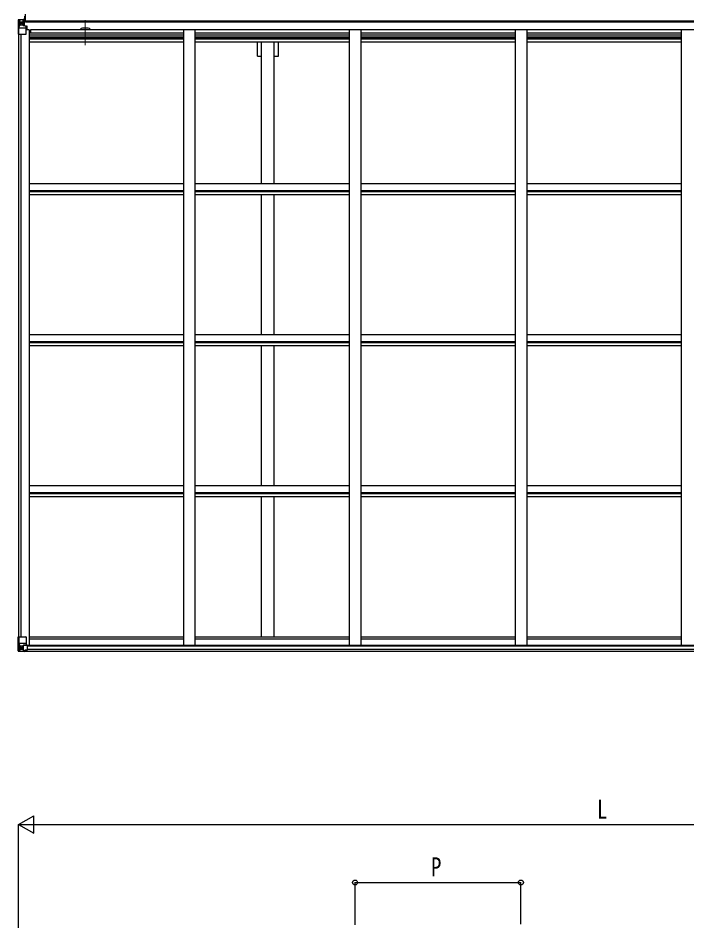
# Model space of a CAD drawing. Units: millimetres, scale not verified. Extents: x -10512 to 10512, y -7425 to 7425.
# Drawn here: x -2028 to 858, y -86 to 3840 of the extents above; entities that cross this region are included whole.
import ezdxf
from ezdxf.enums import TextEntityAlignment as Align

# ---------------------------------------------------------------- set-up
doc = ezdxf.new("R2010")
doc.units = ezdxf.units.MM
doc.header["$LTSCALE"] = 30
doc.layers.add('0-1_OUTLINE', color=9, linetype='Continuous', lineweight=18)
for name, color, linetype in [('0-5_YKK_13', 4, 'Continuous'), ('0-6_YKK_A1', 4, 'Continuous'), ('0-7_YKK_D', 6, 'Continuous')]:
    doc.layers.add(name, color=color, linetype=linetype)
doc.styles.add('ＭＳ ゴシック', font='')
doc.styles.get('ＭＳ ゴシック').set_extended_font_data('MS Gothic')

msp = doc.modelspace()

# ---------------------------------------------------------------- linework, layer by layer
at = {"layer": '0-1_OUTLINE'}
msp.add_line((-1738.29, 3831.9), (-1738.29, 3723.13), dxfattribs=at)
at = {"layer": '0-5_YKK_13'}
for p, q in [((-1998.79, 3831.69), (-1998.79, 3848.69)), ((-1997.29, 3831.69), (-1997.29, 3848.69)), ((-1996.29, 3831.69), (-1996.29, 3848.69)), ((-2027.79, 3832.13), (-2027.79, 3832.1)), ((-2026.85, 3833.14), (-2026.85, 3833.14)), ((-2026.85, 3833.09), (-2026.85, 3833.13)), ((-2017.88, 3833.52), (-2025.81, 3833.05)), ((-2024.95, 3832.08), (-2024.95, 3832.01)), ((-2024.95, 3771.42), (-2024.95, 3832.01)), ((-2024.4, 3798.31), (-2020.26, 3810.39)), ((-2020.98, 3828.63), (-2023.71, 3832.3)), ((-2020.12, 3825.13), (-2017.79, 3825.19)), ((-2020.12, 3811.66), (-2020.12, 3825.13)), ((-2017.79, 3811.62), (-2020.12, 3811.66)), ((-2005.79, 3834.31), (-2017.79, 3833.53)), ((-2017.79, 3825.18), (-2005.79, 3825.18)), ((-2017.79, 3811.62), (-2005.79, 3811.62)), ((-2017.79, 3811.62), (-2017.79, 3811.62)), ((-2012.31, 3817.98), (-2012.31, 3817.02)), ((-2006.79, 3825.18), (-2005.79, 3825.18)), ((-1999.29, 3834.82), (-2005.79, 3834.42)), ((-2005.79, 3808.33), (-2005.79, 3834.42)), ((-2005.79, 3833.54), (-1999.29, 3833.94)), ((-2004.29, 3828.72), (-2005.79, 3828.72)), ((-2004.29, 3825.18), (-2005.79, 3825.18)), ((-2004.29, 3811.62), (-2005.79, 3811.62)), ((-1999.29, 3833.01), (-2004.29, 3832.92)), ((-2003.79, 3828.36), (-2004.29, 3828.36)), ((-2000.29, 3823.43), (-2004.29, 3823.43)), ((-2000.29, 3815.22), (-2004.29, 3815.22)), ((-2004.18, 3827.06), (-2000.29, 3827.06)), ((-2003.8, 3827.26), (-2003.8, 3827.43)), ((-2003.8, 3827.43), (-2003.79, 3827.43)), ((-2003.79, 3829.38), (-2003.79, 3827.43)), ((-1996.29, 3829.38), (-2003.79, 3829.38)), ((-1996.29, 3829.36), (-2003.79, 3829.36)), ((-2003.79, 3828.36), (-1996.29, 3828.36)), ((-1996.29, 3827.49), (-2003.79, 3827.43)), ((-2000.29, 3807.32), (-2000.29, 3827.29)), ((-1999.29, 3833.94), (-1999.29, 3834.82)), ((-1999.29, 3833.42), (-1999.29, 3833.94)), ((-1999.29, 3833.42), (-1999.29, 3833.01)), ((-1999.29, 3833.01), (-1999.29, 3832.19)), ((-1998.79, 3832.94), (-1996.29, 3832.94)), ((-1998.79, 3832.72), (-1996.29, 3832.72)), ((-1998.79, 3831.69), (-1996.29, 3831.69)), ((-2024.95, 3771.42), (-1994.79, 3771.42)), ((-2024.4, 3798.31), (-2017.79, 3798.09)), ((-2017.79, 3798.09), (-1993.79, 3798.09)), ((-2004.97, 3808.07), (-1994.62, 3806.42)), ((-2004.97, 3807.43), (-2004.97, 3808.07)), ((-1994.62, 3805.78), (-2004.97, 3807.43)), ((-1994.62, 3806.42), (-1994.62, 3805.78)), ((-1994.34, 3806.34), (-1990.29, 3806.3)), ((-1993.79, 3772.42), (-1993.79, 3805.52)), ((-1989.29, 3794.42), (-1993.79, 3794.42)), ((-1989.29, 3806.29), (-1990.29, 3806.3)), ((-1990.29, 3804.57), (-1989.29, 3804.57)), ((-1989.29, 3790.08), (-1989.29, 3806.29)), ((-2027.79, 1169.78), (-1994.79, 1169.78)), ((-2027.79, 1109.07), (-2027.79, 1169.78)), ((-2024.95, 1169.78), (-2024.95, 1109.2)), ((-2024.4, 1142.9), (-2017.79, 1143.12)), ((-2024.4, 1142.9), (-2020.26, 1130.82)), ((-2017.79, 1143.12), (-1993.79, 1143.12)), ((-1993.79, 1168.78), (-1993.79, 1135.69)), ((-2026.85, 1108.12), (-2026.85, 1108.07)), ((-2017.88, 1107.69), (-2025.81, 1108.16)), ((-2024.95, 1109.13), (-2024.95, 1109.2)), ((-2020.98, 1112.57), (-2023.71, 1108.91)), ((-2017.79, 1129.58), (-2020.12, 1129.55)), ((-2020.12, 1129.55), (-2020.12, 1116.08)), ((-2020.12, 1116.08), (-2017.79, 1116.02)), ((-2017.79, 1129.58), (-2017.79, 1129.58)), ((-2005.79, 1129.58), (-2017.79, 1129.58)), ((-2017.79, 1116.03), (-2005.79, 1116.03)), ((-2005.79, 1106.9), (-2017.79, 1107.68)), ((-2013.27, 1123.22), (-2013.27, 1124.18)), ((-2005.79, 1133.57), (-1999.29, 1133.57)), ((-2005.79, 1133.57), (-2005.79, 1106.78)), ((-1994.62, 1135.43), (-2004.97, 1133.77)), ((-2004.97, 1133.77), (-2004.97, 1133.57)), ((-2002.27, 1133.57), (-1994.62, 1134.79)), ((-1999.29, 1133.57), (-1990.29, 1133.54)), ((-1999.29, 1106.39), (-1999.29, 1112.33)), ((-1990.29, 1111.76), (-1999.29, 1111.7)), ((-1994.62, 1134.79), (-1994.62, 1135.43)), ((-1989.29, 1132.63), (-1989.29, 1112.47))]:
    msp.add_line(p, q, dxfattribs=at)
for points in [[(-2027.79, 3832.1), (-2027.79, 3771.42), (-2024.95, 3771.42)], [(-2026.85, 3833.14), (-2017.79, 3833.69), (-2005.79, 3834.42)], [(-2014.23, 3818.94), (-2015.19, 3818.94), (-2015.19, 3819.9), (-2014.23, 3819.9)], [(-2013.27, 3820.86), (-2013.27, 3821.82), (-2012.31, 3821.82), (-2012.31, 3820.86)], [(-2012.31, 3817.02), (-2013.27, 3817.02), (-2013.27, 3817.98)], [(-2011.35, 3819.9), (-2010.39, 3819.9), (-2010.39, 3818.94), (-2011.35, 3818.94)], [(-1999.29, 3833.42), (-2004.29, 3833.42), (-2004.29, 3807.96)], [(-1996.29, 3827.33), (-2003.79, 3827.26), (-2003.8, 3827.26)], [(-1990.29, 3806.3), (-1990.29, 3804.57), (-1993.79, 3804.55)], [(-2026.85, 1108.07), (-2017.79, 1107.52), (-1999.29, 1106.39)], [(-2014.23, 1121.3), (-2015.19, 1121.3), (-2015.19, 1122.26), (-2014.23, 1122.26)], [(-2013.27, 1124.18), (-2012.31, 1124.18), (-2012.31, 1123.22)], [(-2012.31, 1120.34), (-2012.31, 1119.38), (-2013.27, 1119.38), (-2013.27, 1120.34)], [(-2011.35, 1122.26), (-2010.39, 1122.26), (-2010.39, 1121.3), (-2011.35, 1121.3)], [(-1989.29, 1112.47), (-1989.3, 1112.37), (-1999.29, 1112.33)]]:
    msp.add_lwpolyline(points, dxfattribs=at)
for centre in [(-2012.79, 3819.42), (-2012.79, 1121.78)]:
    msp.add_circle(centre, 5.3, dxfattribs=at)
for centre, radius, start, end in [((-2026.79, 3832.14), 1, 93.50017, 180.00079), ((-2026.79, 3832.13), 0.999, 93.4424, 179.95083), ((-2026.79, 3832.09), 0.999, 93.4424, 179.95083), ((-2025.64, 3845.74), 12.7, 269.24466, 275.10311), ((-2023.67, 3832.13), 1.28, 131.17831, 182.45895), ((-2014.23, 3820.86), 0.96, 270, 0), ((-2014.23, 3817.98), 0.96, 0, 90), ((-2011.35, 3820.86), 0.96, 180, 270), ((-2011.35, 3817.98), 0.96, 90, 180), ((-2004.86, 3809), 0.937, 182.32209, 263.26766), ((-2003.79, 3829.88), 0.5, 179.99802, 269.99691), ((-2003.79, 3829.86), 0.5, 180.00109, 270.00109), ((-2003.79, 3826.93), 0.5, 90.52895, 180.04464), ((-2003.78, 3826.75), 0.513, 91.88028, 181.04707), ((-2004.86, 3808.37), 0.937, 182.32209, 263.26766), ((-1994.79, 3772.42), 1, 270, 0), ((-1994.73, 3805.48), 0.937, 2.32209, 83.26766), ((-1994.73, 3804.85), 0.937, 2.32209, 83.26766), ((-1994.79, 1168.78), 1, 0, 90), ((-2026.79, 1109.11), 0.999, 180.04917, 266.5576), ((-2026.79, 1109.08), 0.999, 180.04917, 266.5576), ((-2026.79, 1109.07), 1, 179.99921, 266.49983), ((-2025.64, 1095.46), 12.7, 84.89689, 90.75534), ((-2023.67, 1109.08), 1.28, 177.54105, 228.82169), ((-2014.23, 1123.22), 0.96, 270, 0), ((-2014.23, 1120.34), 0.96, 0, 90), ((-2011.35, 1123.22), 0.96, 180, 270), ((-2011.35, 1120.34), 0.96, 90, 180), ((-2004.86, 1132.84), 0.937, 96.73234, 129.06602), ((-1994.73, 1136.36), 0.937, 276.73234, 357.67791), ((-1994.73, 1135.72), 0.937, 276.73234, 357.67791)]:
    msp.add_arc(centre, radius, start, end, dxfattribs=at)
for centre, major_axis, ratio, start_param, end_param in [((-1825.85, 3845.45), (201, 12.36), 0.060933, 3.1373463, 3.1378449), ((-2024.85, 3833.21), (2, 0.12), 0.060933, 3.1378449, 4.2119296), ((-2024.66, 3830.12), (-0.02, 3), 0.466854, 5.5234897, 6.1575023), ((-2022.99, 3825.05), (0.03, 5), 0.573921, 4.7320603, 5.5159136), ((-2021.53, 3811.68), (0, 3), 0.468246, 4.2703918, 4.7058971), ((-2099.54, 3825.18), (81.75, 0), 0.061163, 0, 0.0007725), ((-2023.68, 3800.65), (0.85, 2.32), 0.403757, 2.3087461, 3.2744049), ((-2023.68, 1140.55), (0.85, -2.32), 0.403757, 3.0087805, 3.9744392), ((-2024.85, 1107.99), (2, -0.12), 0.060933, 2.0712557, 3.1453404), ((-1825.85, 1095.76), (201, -12.36), 0.060933, 3.1453404, 3.145839), ((-2024.66, 1111.09), (-0.02, -3), 0.466854, 0.125683, 0.7596956), ((-2022.99, 1116.16), (0.03, -5), 0.573921, 0.7672717, 1.551125), ((-2021.53, 1129.53), (0, -3), 0.468246, 1.5772882, 2.0127935), ((-2099.54, 1116.03), (81.75, 0), 0.061163, 6.2824128, 6.2831853), ((-1990.29, 1132.63), (1, -0.021), 0.906239, 0.0187047, 1.589501), ((-1990.29, 1112.47), (1, 0.012), 0.707053, 4.7036637, 6.124411)]:
    msp.add_ellipse(centre, major_axis=major_axis, ratio=ratio, start_param=start_param, end_param=end_param, dxfattribs=at)
at = {"layer": '0-6_YKK_A1'}
for p, q in [((-1996.29, 3822.69), (-1996.29, 3857.69)), ((-2004.29, 3832.19), (-1998.79, 3832.19)), ((-2004.29, 3830.05), (-1996.29, 3830.05)), ((2996.71, 3827.43), (-1996.29, 3827.43)), ((2996.71, 3822.69), (-1996.29, 3822.69)), ((-2025.79, 3771.42), (-2025.79, 1169.78)), ((-2016.09, 3771.42), (-2016.09, 1169.78)), ((-1980.79, 3790.08), (-1993.79, 3790.08)), ((-1980.79, 3790.08), (-1980.79, 1133.76)), ((-1980.79, 3776.39), (-1314.79, 3776.39)), ((-1973.29, 3776.39), (-1973.29, 3791.91)), ((-1973.29, 3791.91), (2973.71, 3791.91)), ((-1725.79, 3796.58), (-1750.79, 3796.58)), ((-1314.79, 3791.89), (-1314.79, 1133.76)), ((-1264.79, 3791.89), (-1264.79, 1133.76)), ((-1264.79, 3776.39), (-598.79, 3776.39)), ((-598.79, 3791.89), (-598.79, 1133.76)), ((-548.79, 3791.89), (-548.79, 1133.76)), ((-548.79, 3776.39), (117.21, 3776.39)), ((117.21, 3791.89), (117.21, 1133.76)), ((167.21, 3791.89), (167.21, 1133.76)), ((167.21, 3776.39), (833.21, 3776.39)), ((833.21, 3791.89), (833.21, 1133.76)), ((-1980.79, 3768), (-1314.79, 3768)), ((-1980.79, 3759.8), (-1314.79, 3759.8)), ((-1980.79, 3755.87), (-1314.79, 3755.87)), ((-1980.79, 3750.79), (-1314.79, 3750.79)), ((-1980.79, 3737.79), (-1314.79, 3737.79)), ((-1264.79, 3768), (-598.79, 3768)), ((-1264.79, 3759.8), (-598.79, 3759.8)), ((-1264.79, 3755.87), (-598.79, 3755.87)), ((-1264.79, 3750.79), (-598.79, 3750.79)), ((-1264.79, 3737.79), (-598.79, 3737.79)), ((-994.99, 3676.19), (-994.99, 3736.6)), ((-977.29, 3126.34), (-977.29, 3736.6)), ((-922.29, 3126.34), (-922.29, 3736.6)), ((-904.59, 3676.19), (-904.59, 3736.6)), ((-548.79, 3768), (117.21, 3768)), ((-548.79, 3759.8), (117.21, 3759.8)), ((-548.79, 3755.87), (117.21, 3755.87)), ((-548.79, 3750.79), (117.21, 3750.79)), ((-548.79, 3737.79), (117.21, 3737.79)), ((167.21, 3768), (833.21, 3768)), ((167.21, 3759.8), (833.21, 3759.8)), ((167.21, 3755.87), (833.21, 3755.87)), ((167.21, 3750.79), (833.21, 3750.79)), ((167.21, 3737.79), (833.21, 3737.79)), ((-994.99, 3676.19), (-977.29, 3676.19)), ((-922.29, 3676.19), (-904.59, 3676.19)), ((-1980.79, 3126.46), (-1314.82, 3126.46)), ((-1264.79, 3126.46), (-598.82, 3126.46)), ((-548.79, 3126.46), (117.18, 3126.46)), ((167.21, 3126.46), (833.18, 3126.46)), ((-1980.79, 3096.73), (-1314.82, 3096.73)), ((-1980.79, 3092.18), (-1314.82, 3092.18)), ((-1980.79, 3079.17), (-1314.82, 3079.17)), ((-1264.79, 3096.73), (-598.82, 3096.73)), ((-1264.79, 3092.18), (-598.82, 3092.18)), ((-1264.79, 3079.17), (-598.82, 3079.17)), ((-977.29, 2474.68), (-977.29, 3077.97)), ((-922.29, 2474.68), (-922.29, 3077.97)), ((-548.79, 3096.73), (117.18, 3096.73)), ((-548.79, 3092.18), (117.18, 3092.18)), ((-548.79, 3079.17), (117.18, 3079.17)), ((167.21, 3096.73), (833.18, 3096.73)), ((167.21, 3092.18), (833.18, 3092.18)), ((167.21, 3079.17), (833.18, 3079.17)), ((-1980.79, 2474.8), (-1314.82, 2474.8)), ((-1264.79, 2474.8), (-598.82, 2474.8)), ((-548.79, 2474.8), (117.18, 2474.8)), ((167.21, 2474.8), (833.18, 2474.8)), ((-1980.79, 2445.07), (-1314.82, 2445.07)), ((-1980.79, 2440.52), (-1314.82, 2440.52)), ((-1264.79, 2445.07), (-598.82, 2445.07)), ((-1264.79, 2440.52), (-598.82, 2440.52)), ((-548.79, 2445.07), (117.18, 2445.07)), ((-548.79, 2440.52), (117.18, 2440.52)), ((167.21, 2445.07), (833.18, 2445.07)), ((167.21, 2440.52), (833.18, 2440.52)), ((-1980.79, 2427.51), (-1314.82, 2427.51)), ((-1264.79, 2427.51), (-598.82, 2427.51)), ((-977.29, 1823.02), (-977.29, 2426.31)), ((-922.29, 1823.02), (-922.29, 2426.31)), ((-548.79, 2427.51), (117.18, 2427.51)), ((167.21, 2427.51), (833.18, 2427.51)), ((-1980.79, 1823.14), (-1314.82, 1823.14)), ((-1264.79, 1823.14), (-598.82, 1823.14)), ((-548.79, 1823.14), (117.18, 1823.14)), ((167.21, 1823.14), (833.18, 1823.14)), ((-1980.79, 1793.41), (-1314.82, 1793.41)), ((-1980.79, 1788.86), (-1314.82, 1788.86)), ((-1980.79, 1775.85), (-1314.82, 1775.85)), ((-1264.79, 1793.41), (-598.82, 1793.41)), ((-1264.79, 1788.86), (-598.82, 1788.86)), ((-1264.79, 1775.85), (-598.82, 1775.85)), ((-977.29, 1170.74), (-977.29, 1774.65)), ((-922.29, 1170.74), (-922.29, 1774.65)), ((-548.79, 1793.41), (117.18, 1793.41)), ((-548.79, 1788.86), (117.18, 1788.86)), ((-548.79, 1775.85), (117.18, 1775.85)), ((167.21, 1793.41), (833.18, 1793.41)), ((167.21, 1788.86), (833.18, 1788.86)), ((167.21, 1775.85), (833.18, 1775.85)), ((-1980.79, 1169.93), (-1314.79, 1169.93)), ((-1980.79, 1161.59), (-1314.79, 1161.59)), ((-1264.79, 1169.93), (-598.79, 1169.93)), ((-1264.79, 1161.59), (-598.79, 1161.59)), ((-548.79, 1169.93), (117.21, 1169.93)), ((-548.79, 1161.59), (117.21, 1161.59)), ((167.21, 1169.93), (833.21, 1169.93)), ((167.21, 1161.59), (833.21, 1161.59)), ((-2001.06, 1133.76), (3001.47, 1133.76)), ((-1999.29, 1107.99), (2999.71, 1107.99)), ((-1989.29, 1131.5), (2989.71, 1131.5)), ((-1989.29, 1115.89), (2989.71, 1115.89))]:
    msp.add_line(p, q, dxfattribs=at)
for centre, start, end in [((-1750.79, 3784.08), 90, 141.18803), ((-1725.79, 3784.08), 38.81197, 90)]:
    msp.add_arc(centre, 12.5, start, end, dxfattribs=at)
at = {"layer": '0-7_YKK_D'}
for p, q in [((-2025.79, 359.16), (-1960.84, 396.66)), ((-1960.84, 321.66), (-1960.84, 396.66)), ((-2025.79, -86.26), (-2025.79, 360.16)), ((-2025.79, 359.16), (-1960.84, 321.66)), ((-2025.79, 359.16), (-1895.89, 359.16)), ((-1950.79, 359.16), (2951.21, 359.16)), ((-573.79, -73.3), (-573.79, 110.16)), ((-573.79, 109.16), (142.21, 109.16)), ((142.21, -70.42), (142.21, 110.16))]:
    msp.add_line(p, q, dxfattribs=at)
for centre in [(-573.79, 109.16), (142.21, 109.16)]:
    msp.add_circle(centre, 10.62, dxfattribs=at)

# ---------------------------------------------------------------- texts
at = {"layer": '0-7_YKK_D', "style": 'ＭＳ ゴシック', "width": 0.8}
for s, p in [('L', (470.21, 360.16)), ('P', (-245.79, 110.82))]:
    msp.add_text(s, height=82.48, dxfattribs=at).set_placement(p, align=Align.BOTTOM_LEFT)

doc.saveas('drawing.dxf')
